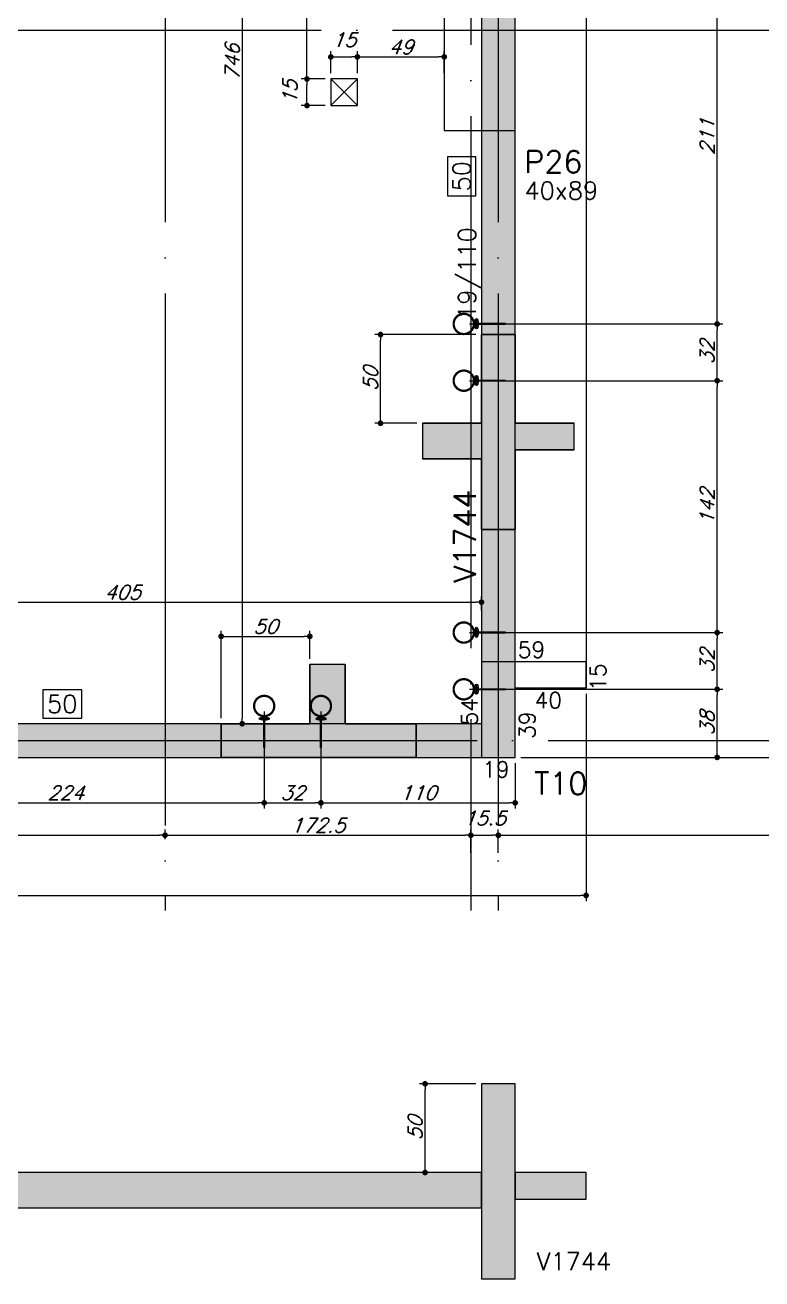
# Model space of a CAD drawing. Header units: millimetres. Extents: x -2368 to 4502, y -2283 to 2217.
# Drawn here: x 1979 to 2394, y -1189 to -482 of the extents above; entities that cross this region are included whole.
import ezdxf
from ezdxf.enums import TextEntityAlignment as Align

# ---------------------------------------------------------------- set-up
doc = ezdxf.new("R2010")
doc.units = ezdxf.units.MM
doc.header["$LTSCALE"] = 50
doc.linetypes.add('EIXO', pattern=[6.8, 6, -0.4, 0, -0.4])
for name, color, linetype in [('F-CORTE', 4, 'Continuous'), ('F-COTAS', 106, 'Continuous'), ('F-COTAS ANCORAGEM', 106, 'Continuous'), ('F-COTAS-FUROS', 50, 'Continuous'), ('F-DESNIVEL-1', 254, 'Continuous'), ('F-EIXO', 12, 'EIXO'), ('F-GANCHOS', 4, 'Continuous'), ('F-LAJES', 3, 'Continuous'), ('F-PILARES-DIM', 172, 'Continuous'), ('F-PILARES-M', 170, 'Continuous'), ('F-PILARES-NOME', 170, 'Continuous'), ('F-SOLIDO-CORTE', 71, 'Continuous'), ('F-TEXTO', 6, 'Continuous'), ('F-TEXTO-YELLOW', 2, 'Continuous'), ('F-VIGAS', 3, 'Continuous'), ('F-VIGAS-DIM', 2, 'Continuous'), ('F-VIGAS-NOME', 4, 'Continuous'), ('F-VÃO', 1, 'Continuous')]:
    doc.layers.add(name, color=color, linetype=linetype)
doc.styles.add('CP-TEXT-INCL', font='romans.shx', dxfattribs={"oblique": 20})
doc.styles.add('MCP', font='romans.shx')
doc.styles.add('ROMANS', font='romans.shx')
doc.dimstyles.new('CP-COTAS-50', dxfattribs={"dimscale": 0.64, "dimtxt": 12.5, "dimasz": 5, "dimexe": 5, "dimexo": 5, "dimgap": 2.5, "dimtad": 1, "dimdec": 1, "dimdsep": 46, "dimtxsty": 'CP-TEXT-INCL', "dimblk1": 'DOT', "dimblk2": 'DOT', "dimsah": 1, "dimcen": 9, "dimclrd": 256, "dimclre": 256, "dimclrt": 256, "dimadec": 0, "dimazin": 0, "dimtfac": 1, "dimtdec": 1, "dimtmove": 2, "dimatfit": 3, "dimldrblk": 'DOT', "dimfxl": 0, "dimtolj": 1, "dimarcsym": 0})

# ---------------------------------------------------------------- blocks, each defined once
blk = doc.blocks.new('*U5')
at = {"layer": 'F-VIGAS-DIM', "color": 1}
blk.add_lwpolyline([(0, 0), (22, 0), (22, 16), (0, 16)], close=True, dxfattribs=at)
at = {"layer": 'F-VIGAS-DIM', "style": 'MCP'}
blk.add_attdef('DIM', text='', height=10, dxfattribs=at).set_placement((11, 8), align=Align.MIDDLE_CENTER)
blk = doc.blocks.new('*U14')
at = {"layer": 'F-EIXO'}
blk.add_line((0, 0), (4945.5, 0), dxfattribs=at)
at = {"layer": 'F-TEXTO', "style": 'ROMANS'}
blk.add_attdef('EIXO', text='', height=17.5, dxfattribs=at).set_placement((-28.21, 0), align=Align.MIDDLE_CENTER)
blk = doc.blocks.new('*U18')
at = {"layer": 'F-EIXO'}
blk.add_line((0, 0), (0, -2728.58), dxfattribs=at)
at = {"layer": 'F-TEXTO', "style": 'ROMANS'}
blk.add_attdef('EIXO', text='', height=17.5, rotation=360, dxfattribs=at).set_placement((0, 28.21), align=Align.MIDDLE_CENTER)
blk = doc.blocks.new('*U23')
at = {"layer": 'F-EIXO'}
blk.add_line((0, 0), (0, -2828.58), dxfattribs=at)
at = {"layer": 'F-TEXTO', "style": 'ROMANS'}
blk.add_attdef('EIXO', text='', height=17.5, rotation=360, dxfattribs=at).set_placement((0, 28.21), align=Align.MIDDLE_CENTER)
blk = doc.blocks.new('*U17')
at = {"layer": 'F-EIXO'}
blk.add_line((0, 0), (4857.54, 0), dxfattribs=at)
at = {"layer": 'F-TEXTO', "style": 'ROMANS'}
blk.add_attdef('EIXO', text='', height=17.5, dxfattribs=at).set_placement((-28.21, 0), align=Align.MIDDLE_CENTER)
blk = doc.blocks.new('_DOT')
at = {"color": 0, "linetype": 'ByBlock'}
blk.add_line((-0.5, 0), (-1, 0), dxfattribs=at)
at = {"color": 0, "linetype": 'ByBlock', "const_width": 0.5}
blk.add_lwpolyline([(-0.25, 0, 1), (0.25, 0, 1)], format="xyb", close=True, dxfattribs=at)
blk = doc.blocks.new('*D119')
at = {"layer": 'DEFPOINTS', "color": 0, "transparency": 16777216}
for p in [(2101.01, -129.5), (2101.01, -875.5), (2101.01, -875.5)]:
    blk.add_point(p, dxfattribs=at)
at = {"layer": 'F-COTAS', "lineweight": -2, "transparency": 16777216}
blk.add_line((2101.01, -132.7), (2101.01, -872.3), dxfattribs=at)
at = {"layer": 'F-COTAS', "lineweight": -2, "transparency": 16777216, "xscale": 3.2, "yscale": 3.2, "zscale": 3.2}
for p, rotation in [((2101.01, -129.5), 90), ((2101.01, -875.5), 270)]:
    blk.add_blockref('_DOT', p, dxfattribs=dict(at, rotation=rotation))
at = {"layer": 'F-COTAS', "transparency": 16777216, "insert": (2095.41, -502.5), "char_height": 8, "attachment_point": 5, "rotation": 90, "style": 'CP-TEXT-INCL'}
blk.add_mtext('\\A1;746', dxfattribs=at)
blk = doc.blocks.new('*D156')
at = {"layer": 'DEFPOINTS', "color": 0, "transparency": 16777216}
for p in [(2139.14, -826.26), (2139.14, -842.15), (2089.14, -875.5)]:
    blk.add_point(p, dxfattribs=at)
at = {"layer": 'F-COTAS', "lineweight": -2, "transparency": 16777216}
for p, q in [((2089.14, -872.3), (2089.14, -823.06)), ((2092.34, -826.26), (2135.94, -826.26)), ((2139.14, -838.95), (2139.14, -823.06))]:
    blk.add_line(p, q, dxfattribs=at)
at = {"layer": 'F-COTAS', "lineweight": -2, "transparency": 16777216, "xscale": 3.2, "yscale": 3.2, "zscale": 3.2, "rotation": 180}
blk.add_blockref('_DOT', (2089.14, -826.26), dxfattribs=at)
at = {"layer": 'F-COTAS', "lineweight": -2, "transparency": 16777216, "xscale": 3.2, "yscale": 3.2, "zscale": 3.2}
blk.add_blockref('_DOT', (2139.14, -826.26), dxfattribs=at)
at = {"layer": 'F-COTAS', "transparency": 16777216, "insert": (2114.14, -820.66), "char_height": 8, "attachment_point": 5, "style": 'CP-TEXT-INCL'}
blk.add_mtext('\\A1;50', dxfattribs=at)
blk = doc.blocks.new('*D157')
at = {"layer": 'DEFPOINTS', "color": 0, "transparency": 16777216}
for p in [(2179.03, -656.08), (2236, -656.08), (2202.65, -706.08)]:
    blk.add_point(p, dxfattribs=at)
at = {"layer": 'F-COTAS', "lineweight": -2, "transparency": 16777216}
for p, q in [((2232.8, -656.08), (2175.83, -656.08)), ((2179.03, -702.88), (2179.03, -659.28)), ((2199.45, -706.08), (2175.83, -706.08))]:
    blk.add_line(p, q, dxfattribs=at)
at = {"layer": 'F-COTAS', "lineweight": -2, "transparency": 16777216, "xscale": 3.2, "yscale": 3.2, "zscale": 3.2}
for p, rotation in [((2179.03, -656.08), 90), ((2179.03, -706.08), 270)]:
    blk.add_blockref('_DOT', p, dxfattribs=dict(at, rotation=rotation))
at = {"layer": 'F-COTAS', "transparency": 16777216, "insert": (2173.43, -681.08), "char_height": 8, "attachment_point": 5, "rotation": 90, "style": 'CP-TEXT-INCL'}
blk.add_mtext('\\A1;50', dxfattribs=at)
blk = doc.blocks.new('*D159')
at = {"layer": 'DEFPOINTS', "color": 0, "transparency": 16777216}
for p in [(2236, -806.98), (1831, -814.84), (2236, -814.84)]:
    blk.add_point(p, dxfattribs=at)
at = {"layer": 'F-COTAS', "lineweight": -2, "transparency": 16777216}
for p, q in [((1831, -811.64), (1831, -803.78)), ((2236, -811.64), (2236, -803.78)), ((1834.2, -806.98), (2232.8, -806.98))]:
    blk.add_line(p, q, dxfattribs=at)
at = {"layer": 'F-COTAS', "lineweight": -2, "transparency": 16777216, "xscale": 3.2, "yscale": 3.2, "zscale": 3.2, "rotation": 180}
blk.add_blockref('_DOT', (1831, -806.98), dxfattribs=at)
at = {"layer": 'F-COTAS', "lineweight": -2, "transparency": 16777216, "xscale": 3.2, "yscale": 3.2, "zscale": 3.2}
blk.add_blockref('_DOT', (2236, -806.98), dxfattribs=at)
at = {"layer": 'F-COTAS', "transparency": 16777216, "insert": (2033.5, -801.38), "char_height": 8, "attachment_point": 5, "style": 'CP-TEXT-INCL'}
blk.add_mtext('\\A1;405', dxfattribs=at)
blk = doc.blocks.new('*D184')
at = {"layer": 'DEFPOINTS', "color": 0, "transparency": 16777216}
for p in [(2204.2, -1078.54), (2236, -1078.54), (2236, -1128.54)]:
    blk.add_point(p, dxfattribs=at)
at = {"layer": 'F-COTAS', "lineweight": -2, "transparency": 16777216}
for p, q in [((2232.8, -1078.54), (2201, -1078.54)), ((2204.2, -1125.34), (2204.2, -1081.74)), ((2232.8, -1128.54), (2201, -1128.54))]:
    blk.add_line(p, q, dxfattribs=at)
at = {"layer": 'F-COTAS', "lineweight": -2, "transparency": 16777216, "xscale": 3.2, "yscale": 3.2, "zscale": 3.2}
for p, rotation in [((2204.2, -1078.54), 90), ((2204.2, -1128.54), 270)]:
    blk.add_blockref('_DOT', p, dxfattribs=dict(at, rotation=rotation))
at = {"layer": 'F-COTAS', "transparency": 16777216, "insert": (2198.6, -1103.54), "char_height": 8, "attachment_point": 5, "rotation": 90, "style": 'CP-TEXT-INCL'}
blk.add_mtext('\\A1;50', dxfattribs=at)
blk = doc.blocks.new('*D212')
at = {"layer": 'DEFPOINTS', "color": 0, "transparency": 16777216}
for p in [(2796, 1664.5), (2927.77, 1664.5), (2255, -894.5)]:
    blk.add_point(p, dxfattribs=at)
at = {"layer": 'F-COTAS', "lineweight": -2, "transparency": 16777216}
for p, q in [((2799.2, 1664.5), (2930.97, 1664.5)), ((2927.77, -891.3), (2927.77, 1661.3)), ((2258.2, -894.5), (2930.97, -894.5))]:
    blk.add_line(p, q, dxfattribs=at)
at = {"layer": 'F-COTAS', "lineweight": -2, "transparency": 16777216, "xscale": 3.2, "yscale": 3.2, "zscale": 3.2}
for p, rotation in [((2927.77, 1664.5), 90), ((2927.77, -894.5), 270)]:
    blk.add_blockref('_DOT', p, dxfattribs=dict(at, rotation=rotation))
at = {"layer": 'F-COTAS', "transparency": 16777216, "insert": (2922.17, 385), "char_height": 8, "attachment_point": 5, "rotation": 90, "style": 'CP-TEXT-INCL'}
blk.add_mtext('\\A1;2559', dxfattribs=at)
blk = doc.blocks.new('*D224')
at = {"layer": 'DEFPOINTS', "color": 0, "transparency": 16777216}
for p in [(-1389, -579), (2295, -855.53), (2295, -972.32)]:
    blk.add_point(p, dxfattribs=at)
at = {"layer": 'F-COTAS', "lineweight": -2, "transparency": 16777216}
for p, q in [((-1389, -582.2), (-1389, -975.52)), ((2295, -858.73), (2295, -975.52)), ((-1385.8, -972.32), (2291.8, -972.32))]:
    blk.add_line(p, q, dxfattribs=at)
at = {"layer": 'F-COTAS', "lineweight": -2, "transparency": 16777216, "xscale": 3.2, "yscale": 3.2, "zscale": 3.2, "rotation": 180}
blk.add_blockref('_DOT', (-1389, -972.32), dxfattribs=at)
at = {"layer": 'F-COTAS', "lineweight": -2, "transparency": 16777216, "xscale": 3.2, "yscale": 3.2, "zscale": 3.2}
blk.add_blockref('_DOT', (2295, -972.32), dxfattribs=at)
at = {"layer": 'F-COTAS', "transparency": 16777216, "insert": (453, -966.72), "char_height": 8, "attachment_point": 5, "style": 'CP-TEXT-INCL'}
blk.add_mtext('\\A1;3684', dxfattribs=at)
blk = doc.blocks.new('*D237')
at = {"layer": 'DEFPOINTS', "color": 0, "transparency": 16777216}
for p in [(2057.5, -938.39), (2057.5, -943.87), (1565.5, -954.5)]:
    blk.add_point(p, dxfattribs=at)
at = {"layer": 'F-COTAS', "lineweight": -2, "transparency": 16777216}
for p, q in [((1565.5, -951.3), (1565.5, -935.19)), ((1568.7, -938.39), (2054.3, -938.39)), ((2057.5, -940.67), (2057.5, -935.19))]:
    blk.add_line(p, q, dxfattribs=at)
at = {"layer": 'F-COTAS', "lineweight": -2, "transparency": 16777216, "xscale": 3.2, "yscale": 3.2, "zscale": 3.2, "rotation": 180}
blk.add_blockref('_DOT', (1565.5, -938.39), dxfattribs=at)
at = {"layer": 'F-COTAS', "lineweight": -2, "transparency": 16777216, "xscale": 3.2, "yscale": 3.2, "zscale": 3.2}
blk.add_blockref('_DOT', (2057.5, -938.39), dxfattribs=at)
at = {"layer": 'F-COTAS', "transparency": 16777216, "insert": (1811.5, -932.79), "char_height": 8, "attachment_point": 5, "style": 'CP-TEXT-INCL'}
blk.add_mtext('\\A1;492', dxfattribs=at)
blk = doc.blocks.new('*D238')
at = {"layer": 'DEFPOINTS', "color": 0, "transparency": 16777216}
for p in [(2230, -938.39), (2057.5, -943.87), (2230, -951.45)]:
    blk.add_point(p, dxfattribs=at)
at = {"layer": 'F-COTAS', "lineweight": -2, "transparency": 16777216}
for p, q in [((2057.5, -940.67), (2057.5, -935.19)), ((2060.7, -938.39), (2226.8, -938.39)), ((2230, -948.25), (2230, -935.19))]:
    blk.add_line(p, q, dxfattribs=at)
at = {"layer": 'F-COTAS', "lineweight": -2, "transparency": 16777216, "xscale": 3.2, "yscale": 3.2, "zscale": 3.2, "rotation": 180}
blk.add_blockref('_DOT', (2057.5, -938.39), dxfattribs=at)
at = {"layer": 'F-COTAS', "lineweight": -2, "transparency": 16777216, "xscale": 3.2, "yscale": 3.2, "zscale": 3.2}
blk.add_blockref('_DOT', (2230, -938.39), dxfattribs=at)
at = {"layer": 'F-COTAS', "transparency": 16777216, "insert": (2143.75, -932.79), "char_height": 8, "attachment_point": 5, "style": 'CP-TEXT-INCL'}
blk.add_mtext('\\A1;172.5', dxfattribs=at)
blk = doc.blocks.new('*D239')
at = {"layer": 'DEFPOINTS', "color": 0, "transparency": 16777216}
for p in [(2245.5, -938.39), (2230, -951.45), (2245.5, -951.45)]:
    blk.add_point(p, dxfattribs=at)
at = {"layer": 'F-COTAS', "lineweight": -2, "transparency": 16777216}
for p, q in [((2230, -948.25), (2230, -935.19)), ((2233.2, -938.39), (2242.3, -938.39)), ((2245.5, -948.25), (2245.5, -935.19))]:
    blk.add_line(p, q, dxfattribs=at)
at = {"layer": 'F-COTAS', "lineweight": -2, "transparency": 16777216, "xscale": 3.2, "yscale": 3.2, "zscale": 3.2, "rotation": 180}
blk.add_blockref('_DOT', (2230, -938.39), dxfattribs=at)
at = {"layer": 'F-COTAS', "lineweight": -2, "transparency": 16777216, "xscale": 3.2, "yscale": 3.2, "zscale": 3.2}
blk.add_blockref('_DOT', (2245.5, -938.39), dxfattribs=at)
at = {"layer": 'F-COTAS', "transparency": 16777216, "insert": (2237.75, -928.79), "char_height": 8, "attachment_point": 5, "style": 'CP-TEXT-INCL'}
blk.add_mtext('\\A1;15.5', dxfattribs=at)
blk = doc.blocks.new('*D240')
at = {"layer": 'DEFPOINTS', "color": 0, "transparency": 16777216}
for p in [(2825.5, -938.39), (2825.5, -941.72), (2245.5, -951.45)]:
    blk.add_point(p, dxfattribs=at)
at = {"layer": 'F-COTAS', "lineweight": -2, "transparency": 16777216}
for p, q in [((2245.5, -948.25), (2245.5, -935.19)), ((2248.7, -938.39), (2822.3, -938.39)), ((2825.5, -938.52), (2825.5, -935.19))]:
    blk.add_line(p, q, dxfattribs=at)
at = {"layer": 'F-COTAS', "lineweight": -2, "transparency": 16777216, "xscale": 3.2, "yscale": 3.2, "zscale": 3.2, "rotation": 180}
blk.add_blockref('_DOT', (2245.5, -938.39), dxfattribs=at)
at = {"layer": 'F-COTAS', "lineweight": -2, "transparency": 16777216, "xscale": 3.2, "yscale": 3.2, "zscale": 3.2}
blk.add_blockref('_DOT', (2825.5, -938.39), dxfattribs=at)
at = {"layer": 'F-COTAS', "transparency": 16777216, "insert": (2535.5, -932.79), "char_height": 8, "attachment_point": 5, "style": 'CP-TEXT-INCL'}
blk.add_mtext('\\A1;580', dxfattribs=at)
blk = doc.blocks.new('*U345')
at = {"layer": 'F-VÃO'}
for p, q in [((0, 0), (15, 15)), ((0, 15), (15, 0))]:
    blk.add_line(p, q, dxfattribs=at)
at = {"layer": 'F-VÃO', "color": 3}
blk.add_lwpolyline([(0, 0), (15, 0), (15, 15), (0, 15)], close=True, dxfattribs=at)
blk = doc.blocks.new('*D310')
at = {"layer": 'DEFPOINTS', "color": 0, "transparency": 16777216}
for p in [(2166, -499.53), (2151, -512), (2166, -512)]:
    blk.add_point(p, dxfattribs=at)
at = {"layer": 'F-COTAS-FUROS', "lineweight": -2, "transparency": 16777216}
for p, q in [((2151, -508.8), (2151, -496.33)), ((2154.2, -499.53), (2162.8, -499.53)), ((2166, -508.8), (2166, -496.33))]:
    blk.add_line(p, q, dxfattribs=at)
at = {"layer": 'F-COTAS-FUROS', "lineweight": -2, "transparency": 16777216, "xscale": 3.2, "yscale": 3.2, "zscale": 3.2, "rotation": 180}
blk.add_blockref('_DOT', (2151, -499.53), dxfattribs=at)
at = {"layer": 'F-COTAS-FUROS', "lineweight": -2, "transparency": 16777216, "xscale": 3.2, "yscale": 3.2, "zscale": 3.2}
blk.add_blockref('_DOT', (2166, -499.53), dxfattribs=at)
at = {"layer": 'F-COTAS-FUROS', "transparency": 16777216, "insert": (2158.5, -489.93), "char_height": 8, "attachment_point": 5, "style": 'CP-TEXT-INCL'}
blk.add_mtext('\\A1;15', dxfattribs=at)
blk = doc.blocks.new('*D311')
at = {"layer": 'DEFPOINTS', "color": 0, "transparency": 16777216}
for p in [(2215, -499.53), (2166, -512), (2215, -512)]:
    blk.add_point(p, dxfattribs=at)
at = {"layer": 'F-COTAS-FUROS', "lineweight": -2, "transparency": 16777216}
for p, q in [((2166, -508.8), (2166, -496.33)), ((2169.2, -499.53), (2211.8, -499.53)), ((2215, -508.8), (2215, -496.33))]:
    blk.add_line(p, q, dxfattribs=at)
at = {"layer": 'F-COTAS-FUROS', "lineweight": -2, "transparency": 16777216, "xscale": 3.2, "yscale": 3.2, "zscale": 3.2, "rotation": 180}
blk.add_blockref('_DOT', (2166, -499.53), dxfattribs=at)
at = {"layer": 'F-COTAS-FUROS', "lineweight": -2, "transparency": 16777216, "xscale": 3.2, "yscale": 3.2, "zscale": 3.2}
blk.add_blockref('_DOT', (2215, -499.53), dxfattribs=at)
at = {"layer": 'F-COTAS-FUROS', "transparency": 16777216, "insert": (2190.5, -493.93), "char_height": 8, "attachment_point": 5, "style": 'CP-TEXT-INCL'}
blk.add_mtext('\\A1;49', dxfattribs=at)
blk = doc.blocks.new('*D312')
at = {"layer": 'DEFPOINTS', "color": 0, "transparency": 16777216}
for p in [(2137.55, -512), (2151, -512), (2151, -527)]:
    blk.add_point(p, dxfattribs=at)
at = {"layer": 'F-COTAS-FUROS', "lineweight": -2, "transparency": 16777216}
for p, q in [((2147.8, -512), (2134.35, -512)), ((2137.55, -523.8), (2137.55, -515.2)), ((2147.8, -527), (2134.35, -527))]:
    blk.add_line(p, q, dxfattribs=at)
at = {"layer": 'F-COTAS-FUROS', "lineweight": -2, "transparency": 16777216, "xscale": 3.2, "yscale": 3.2, "zscale": 3.2}
for p, rotation in [((2137.55, -512), 90), ((2137.55, -527), 270)]:
    blk.add_blockref('_DOT', p, dxfattribs=dict(at, rotation=rotation))
at = {"layer": 'F-COTAS-FUROS', "transparency": 16777216, "insert": (2127.95, -519.5), "char_height": 8, "attachment_point": 5, "rotation": 90, "style": 'CP-TEXT-INCL'}
blk.add_mtext('\\A1;15', dxfattribs=at)
blk = doc.blocks.new('*D313')
at = {"layer": 'DEFPOINTS', "color": 0, "transparency": 16777216}
for p in [(2137.55, -129.5), (2151, -129.5), (2151, -512)]:
    blk.add_point(p, dxfattribs=at)
at = {"layer": 'F-COTAS-FUROS', "lineweight": -2, "transparency": 16777216}
for p, q in [((2147.8, -129.5), (2134.35, -129.5)), ((2137.55, -508.8), (2137.55, -132.7)), ((2147.8, -512), (2134.35, -512))]:
    blk.add_line(p, q, dxfattribs=at)
at = {"layer": 'F-COTAS-FUROS', "lineweight": -2, "transparency": 16777216, "xscale": 3.2, "yscale": 3.2, "zscale": 3.2}
for p, rotation in [((2137.55, -129.5), 90), ((2137.55, -512), 270)]:
    blk.add_blockref('_DOT', p, dxfattribs=dict(at, rotation=rotation))
at = {"layer": 'F-COTAS-FUROS', "transparency": 16777216, "insert": (2131.95, -320.75), "char_height": 8, "attachment_point": 5, "rotation": 90, "style": 'CP-TEXT-INCL'}
blk.add_mtext('\\A1;382.5', dxfattribs=at)
blk = doc.blocks.new('PB-ANC_VISTA')
at = {"layer": 'F-GANCHOS'}
h = blk.add_hatch(color=256, dxfattribs=at)
edge = h.paths.add_edge_path()
edge.add_ellipse((0, 0.0049), major_axis=(-0.0142, 0), ratio=0.343552, start_angle=152.7965, end_angle=253.9579, ccw=False)
edge.add_spline(control_points=[(0.0126, 0.0027), (0.0118, 0.0035), (0.0109, 0.0039), (0.0094, 0.0046), (0.0089, 0.0048), (0.0084, 0.0049)], knot_values=[3.709013, 3.709013, 3.709013, 3.709013, 3.826962, 3.826962, 3.975536, 3.975536, 3.975536, 3.975536], degree=3, periodic=0)
edge.add_spline(control_points=[(0.0084, 0.0049), (0.0083, 0.005), (0.0082, 0.005), (0.0075, 0.0052), (0.0068, 0.0054), (0.0054, 0.0056), (0.0046, 0.0057), (0.0025, 0.006), (0.001, 0.006), (-0.0019, 0.006), (-0.0033, 0.0059), (-0.006, 0.0055), (-0.0072, 0.0053), (-0.0083, 0.005), (-0.0084, 0.0049), (-0.0084, 0.0049)], knot_values=[3.975536, 3.975536, 3.975536, 3.975536, 4.020815, 4.020815, 4.214669, 4.214669, 4.408523, 4.408523, 4.746248, 4.746248, 5.083972, 5.083972, 5.421697, 5.421697, 5.450325, 5.450325, 5.450325, 5.450325], degree=3, periodic=0)
edge.add_spline(control_points=[(-0.0084, 0.0049), (-0.009, 0.0047), (-0.0094, 0.0046), (-0.0101, 0.0043), (-0.0109, 0.004), (-0.0119, 0.0031), (-0.0123, 0.0028), (-0.0125, 0.0026)], knot_values=[5.450325, 5.450325, 5.450325, 5.450325, 5.63804, 5.63804, 5.767465, 5.767465, 5.83324, 5.83324, 5.83324, 5.83324], degree=3, periodic=0)
edge.add_ellipse((0, 0.0049), major_axis=(-0.0142, 0), ratio=0.343552, start_angle=286.0421, end_angle=388.2135, ccw=False)
edge.add_arc((0, 0.0406), 0.0312, 262.7795, 270)
edge.add_arc((0, 0.0406), 0.0312, 270, 277.2205)
edge = h.paths.add_edge_path()
edge.add_spline(control_points=[(-0.0084, 0.0049), (-0.0081, 0.0048), (-0.0077, 0.0047), (-0.0062, 0.0044), (-0.0049, 0.0042), (-0.0022, 0.0039), (-0.0008, 0.0039), (0.0023, 0.0039), (0.0039, 0.004), (0.0065, 0.0044), (0.0076, 0.0047), (0.0084, 0.0049)], knot_values=[0.872578, 0.872578, 0.872578, 0.872578, 0.983497, 0.983497, 1.300773, 1.300773, 1.618048, 1.618048, 1.991026, 1.991026, 2.268927, 2.268927, 2.268927, 2.268927], degree=3, periodic=0)
edge.add_spline(control_points=[(0.0084, 0.0049), (0.0089, 0.0048), (0.0094, 0.0046), (0.0109, 0.0039), (0.0118, 0.0035), (0.0126, 0.0027)], knot_values=[3.709013, 3.709013, 3.709013, 3.709013, 3.857587, 3.857587, 3.975536, 3.975536, 3.975536, 3.975536], degree=3, periodic=0)
edge.add_ellipse((0, 0.0049), major_axis=(-0.0142, 0), ratio=0.343552, start_angle=28.2135, end_angle=152.7965, ccw=False)
edge.add_spline(control_points=[(-0.0125, 0.0026), (-0.0123, 0.0028), (-0.0119, 0.0031), (-0.0109, 0.004), (-0.0101, 0.0043), (-0.0094, 0.0046), (-0.009, 0.0047), (-0.0084, 0.0049)], knot_values=[5.450325, 5.450325, 5.450325, 5.450325, 5.5161, 5.5161, 5.645525, 5.645525, 5.83324, 5.83324, 5.83324, 5.83324], degree=3, periodic=0)
blk.add_line((0.0031, 0.0093), (-0.0031, 0.0093), dxfattribs=at)
at = {"layer": 'F-GANCHOS', "const_width": 0.00625}
blk.add_lwpolyline([(-0.0005, 0.0121, -1), (-0.0005, 0.0683, -1)], format="xyb", close=True, dxfattribs=at)
blk.add_lwpolyline([(-0.0005, -0.0757), (-0.0005, 0.0098)], dxfattribs=at)
at = {"layer": 'F-GANCHOS'}
blk.add_ellipse((0, 0.0049), major_axis=(-0.0142, 0), ratio=0.343552, dxfattribs=at)
for points, knots in [([(0.0126, 0.0027), (0.0118, 0.0035), (0.0109, 0.0039), (0.0091, 0.0047), (0.0086, 0.0049), (0.0075, 0.0052), (0.0068, 0.0054), (0.0054, 0.0056), (0.0046, 0.0057), (0.0025, 0.006), (0.001, 0.006), (-0.0019, 0.006), (-0.0033, 0.0059), (-0.006, 0.0055), (-0.0072, 0.0053), (-0.0088, 0.0048), (-0.0094, 0.0046), (-0.0101, 0.0043), (-0.0109, 0.004), (-0.0119, 0.0031), (-0.0123, 0.0028), (-0.0125, 0.0026)], [3.709013, 3.709013, 3.709013, 3.709013, 3.826962, 3.826962, 4.020815, 4.020815, 4.214669, 4.214669, 4.408523, 4.408523, 4.746248, 4.746248, 5.083972, 5.083972, 5.421697, 5.421697, 5.63804, 5.63804, 5.767465, 5.767465, 5.83324, 5.83324, 5.83324, 5.83324]), ([(-0.0084, 0.0049), (-0.0081, 0.0048), (-0.0077, 0.0047), (-0.0062, 0.0044), (-0.0049, 0.0042), (-0.0022, 0.0039), (-0.0008, 0.0039), (0.0023, 0.0039), (0.0039, 0.004), (0.0065, 0.0044), (0.0076, 0.0047), (0.0084, 0.0049)], [0.872578, 0.872578, 0.872578, 0.872578, 0.983497, 0.983497, 1.300773, 1.300773, 1.618048, 1.618048, 1.991026, 1.991026, 2.268927, 2.268927, 2.268927, 2.268927])]:
    blk.add_open_spline(points, degree=3, knots=knots, dxfattribs=at)
blk = doc.blocks.new('*U454')
at = {"layer": 'F-GANCHOS', "xscale": 203.1746031736276, "yscale": 203.1746031736276, "zscale": 203.1746031736276}
blk.add_blockref('PB-ANC_VISTA', (6.25, 20.83), dxfattribs=at)
blk = doc.blocks.new('*U455')
at = {"layer": 'F-GANCHOS', "xscale": 203.1746031736276, "yscale": 203.1746031736276, "zscale": 203.1746031736276}
blk.add_blockref('PB-ANC_VISTA', (6.25, 127.07), dxfattribs=at)
blk = doc.blocks.new('*D470')
at = {"layer": 'DEFPOINTS', "color": 0, "transparency": 16777216}
for p in [(1889.41, -865.5), (2113.41, -865.5), (2113.41, -920.11)]:
    blk.add_point(p, dxfattribs=at)
at = {"layer": 'F-COTAS ANCORAGEM', "lineweight": -2, "transparency": 16777216}
for p, q in [((1889.41, -868.7), (1889.41, -923.31)), ((2113.41, -868.7), (2113.41, -923.31)), ((1892.61, -920.11), (2110.21, -920.11))]:
    blk.add_line(p, q, dxfattribs=at)
at = {"layer": 'F-COTAS ANCORAGEM', "lineweight": -2, "transparency": 16777216, "xscale": 3.2, "yscale": 3.2, "zscale": 3.2, "rotation": 180}
blk.add_blockref('_DOT', (1889.41, -920.11), dxfattribs=at)
at = {"layer": 'F-COTAS ANCORAGEM', "lineweight": -2, "transparency": 16777216, "xscale": 3.2, "yscale": 3.2, "zscale": 3.2}
blk.add_blockref('_DOT', (2113.41, -920.11), dxfattribs=at)
at = {"layer": 'F-COTAS ANCORAGEM', "transparency": 16777216, "insert": (2001.41, -914.51), "char_height": 8, "attachment_point": 5, "style": 'CP-TEXT-INCL'}
blk.add_mtext('\\A1;224', dxfattribs=at)
blk = doc.blocks.new('*D471')
at = {"layer": 'DEFPOINTS', "color": 0, "transparency": 16777216}
for p in [(2113.41, -865.5), (2145.41, -865.5), (2145.41, -920.11)]:
    blk.add_point(p, dxfattribs=at)
at = {"layer": 'F-COTAS ANCORAGEM', "lineweight": -2, "transparency": 16777216}
for p, q in [((2113.41, -868.7), (2113.41, -923.31)), ((2145.41, -868.7), (2145.41, -923.31)), ((2116.61, -920.11), (2142.21, -920.11))]:
    blk.add_line(p, q, dxfattribs=at)
at = {"layer": 'F-COTAS ANCORAGEM', "lineweight": -2, "transparency": 16777216, "xscale": 3.2, "yscale": 3.2, "zscale": 3.2, "rotation": 180}
blk.add_blockref('_DOT', (2113.41, -920.11), dxfattribs=at)
at = {"layer": 'F-COTAS ANCORAGEM', "lineweight": -2, "transparency": 16777216, "xscale": 3.2, "yscale": 3.2, "zscale": 3.2}
blk.add_blockref('_DOT', (2145.41, -920.11), dxfattribs=at)
at = {"layer": 'F-COTAS ANCORAGEM', "transparency": 16777216, "insert": (2129.41, -914.51), "char_height": 8, "attachment_point": 5, "style": 'CP-TEXT-INCL'}
blk.add_mtext('\\A1;32', dxfattribs=at)
blk = doc.blocks.new('*D472')
at = {"layer": 'DEFPOINTS', "color": 0, "transparency": 16777216}
for p in [(2145.41, -865.5), (2255, -894.5), (2255, -920.11)]:
    blk.add_point(p, dxfattribs=at)
at = {"layer": 'F-COTAS ANCORAGEM', "lineweight": -2, "transparency": 16777216}
for p, q in [((2145.41, -868.7), (2145.41, -923.31)), ((2255, -897.7), (2255, -923.31)), ((2148.61, -920.11), (2251.8, -920.11))]:
    blk.add_line(p, q, dxfattribs=at)
at = {"layer": 'F-COTAS ANCORAGEM', "lineweight": -2, "transparency": 16777216, "xscale": 3.2, "yscale": 3.2, "zscale": 3.2, "rotation": 180}
blk.add_blockref('_DOT', (2145.41, -920.11), dxfattribs=at)
at = {"layer": 'F-COTAS ANCORAGEM', "lineweight": -2, "transparency": 16777216, "xscale": 3.2, "yscale": 3.2, "zscale": 3.2}
blk.add_blockref('_DOT', (2255, -920.11), dxfattribs=at)
at = {"layer": 'F-COTAS ANCORAGEM', "transparency": 16777216, "insert": (2200.2, -914.51), "char_height": 8, "attachment_point": 5, "style": 'CP-TEXT-INCL'}
blk.add_mtext('\\A1;110', dxfattribs=at)
blk = doc.blocks.new('*D473')
at = {"layer": 'DEFPOINTS', "color": 0, "transparency": 16777216}
for p in [(2226, -856.1), (2368.95, -856.1), (2255, -894.5)]:
    blk.add_point(p, dxfattribs=at)
at = {"layer": 'F-COTAS ANCORAGEM', "lineweight": -2, "transparency": 16777216}
for p, q in [((2229.2, -856.1), (2372.15, -856.1)), ((2368.95, -891.3), (2368.95, -859.3)), ((2258.2, -894.5), (2372.15, -894.5))]:
    blk.add_line(p, q, dxfattribs=at)
at = {"layer": 'F-COTAS ANCORAGEM', "lineweight": -2, "transparency": 16777216, "xscale": 3.2, "yscale": 3.2, "zscale": 3.2}
for p, rotation in [((2368.95, -856.1), 90), ((2368.95, -894.5), 270)]:
    blk.add_blockref('_DOT', p, dxfattribs=dict(at, rotation=rotation))
at = {"layer": 'F-COTAS ANCORAGEM', "transparency": 16777216, "insert": (2363.35, -875.3), "char_height": 8, "attachment_point": 5, "rotation": 90, "style": 'CP-TEXT-INCL'}
blk.add_mtext('\\A1;38', dxfattribs=at)
blk = doc.blocks.new('*D474')
at = {"layer": 'DEFPOINTS', "color": 0, "transparency": 16777216}
for p in [(2226, -824.1), (2368.95, -824.1), (2226, -856.1)]:
    blk.add_point(p, dxfattribs=at)
at = {"layer": 'F-COTAS ANCORAGEM', "lineweight": -2, "transparency": 16777216}
for p, q in [((2229.2, -824.1), (2372.15, -824.1)), ((2368.95, -852.9), (2368.95, -827.3)), ((2229.2, -856.1), (2372.15, -856.1))]:
    blk.add_line(p, q, dxfattribs=at)
at = {"layer": 'F-COTAS ANCORAGEM', "lineweight": -2, "transparency": 16777216, "xscale": 3.2, "yscale": 3.2, "zscale": 3.2}
for p, rotation in [((2368.95, -824.1), 90), ((2368.95, -856.1), 270)]:
    blk.add_blockref('_DOT', p, dxfattribs=dict(at, rotation=rotation))
at = {"layer": 'F-COTAS ANCORAGEM', "transparency": 16777216, "insert": (2363.35, -840.1), "char_height": 8, "attachment_point": 5, "rotation": 90, "style": 'CP-TEXT-INCL'}
blk.add_mtext('\\A1;32', dxfattribs=at)
blk = doc.blocks.new('*D475')
at = {"layer": 'DEFPOINTS', "color": 0, "transparency": 16777216}
for p in [(2226, -682.1), (2368.95, -682.1), (2226, -824.1)]:
    blk.add_point(p, dxfattribs=at)
at = {"layer": 'F-COTAS ANCORAGEM', "lineweight": -2, "transparency": 16777216}
for p, q in [((2229.2, -682.1), (2372.15, -682.1)), ((2368.95, -820.9), (2368.95, -685.3)), ((2229.2, -824.1), (2372.15, -824.1))]:
    blk.add_line(p, q, dxfattribs=at)
at = {"layer": 'F-COTAS ANCORAGEM', "lineweight": -2, "transparency": 16777216, "xscale": 3.2, "yscale": 3.2, "zscale": 3.2}
for p, rotation in [((2368.95, -682.1), 90), ((2368.95, -824.1), 270)]:
    blk.add_blockref('_DOT', p, dxfattribs=dict(at, rotation=rotation))
at = {"layer": 'F-COTAS ANCORAGEM', "transparency": 16777216, "insert": (2363.35, -753.1), "char_height": 8, "attachment_point": 5, "rotation": 90, "style": 'CP-TEXT-INCL'}
blk.add_mtext('\\A1;142', dxfattribs=at)
blk = doc.blocks.new('*D476')
at = {"layer": 'DEFPOINTS', "color": 0, "transparency": 16777216}
for p in [(2226, -650.1), (2368.95, -650.1), (2226, -682.1)]:
    blk.add_point(p, dxfattribs=at)
at = {"layer": 'F-COTAS ANCORAGEM', "lineweight": -2, "transparency": 16777216}
for p, q in [((2229.2, -650.1), (2372.15, -650.1)), ((2368.95, -678.9), (2368.95, -653.3)), ((2229.2, -682.1), (2372.15, -682.1))]:
    blk.add_line(p, q, dxfattribs=at)
at = {"layer": 'F-COTAS ANCORAGEM', "lineweight": -2, "transparency": 16777216, "xscale": 3.2, "yscale": 3.2, "zscale": 3.2}
for p, rotation in [((2368.95, -650.1), 90), ((2368.95, -682.1), 270)]:
    blk.add_blockref('_DOT', p, dxfattribs=dict(at, rotation=rotation))
at = {"layer": 'F-COTAS ANCORAGEM', "transparency": 16777216, "insert": (2363.35, -666.1), "char_height": 8, "attachment_point": 5, "rotation": 90, "style": 'CP-TEXT-INCL'}
blk.add_mtext('\\A1;32', dxfattribs=at)
blk = doc.blocks.new('*D477')
at = {"layer": 'DEFPOINTS', "color": 0, "transparency": 16777216}
for p in [(2226, -439.1), (2368.95, -439.1), (2226, -650.1)]:
    blk.add_point(p, dxfattribs=at)
at = {"layer": 'F-COTAS ANCORAGEM', "lineweight": -2, "transparency": 16777216}
for p, q in [((2229.2, -439.1), (2372.15, -439.1)), ((2368.95, -646.9), (2368.95, -442.3)), ((2229.2, -650.1), (2372.15, -650.1))]:
    blk.add_line(p, q, dxfattribs=at)
at = {"layer": 'F-COTAS ANCORAGEM', "lineweight": -2, "transparency": 16777216, "xscale": 3.2, "yscale": 3.2, "zscale": 3.2}
for p, rotation in [((2368.95, -439.1), 90), ((2368.95, -650.1), 270)]:
    blk.add_blockref('_DOT', p, dxfattribs=dict(at, rotation=rotation))
at = {"layer": 'F-COTAS ANCORAGEM', "transparency": 16777216, "insert": (2363.35, -544.6), "char_height": 8, "attachment_point": 5, "rotation": 90, "style": 'CP-TEXT-INCL'}
blk.add_mtext('\\A1;211', dxfattribs=at)

msp = doc.modelspace()

# ---------------------------------------------------------------- hatches: boundary and pattern name
at = {"layer": 'F-SOLIDO-CORTE', "linetype": 'Continuous'}
for points in [[(2236, -656.08), (2236, -706.08), (2202.65, -706.08), (2202.65, -726.08), (2236, -726.08), (2236, -766.08), (2255, -766.08), (2255, -721.08), (2288.35, -721.08), (2288.35, -706.08), (2255, -706.08), (2255, -656.08)], [(2236, -656.08), (2236, -706.08), (2202.65, -706.08), (2202.65, -726.08), (2236, -726.08), (2236, -766.08), (2255, -766.08), (2255, -721.08), (2288.35, -721.08), (2288.35, -706.08), (2255, -706.08), (2255, -656.08)], [(2089.144, -894.5), (2199.144, -894.5), (2199.144, -875.5), (2159.144, -875.5), (2159.144, -842.15), (2139.144, -842.15), (2139.144, -875.5), (2089.144, -875.5)], [(2089.144, -894.5), (2199.144, -894.5), (2199.144, -875.5), (2159.144, -875.5), (2159.144, -842.15), (2139.144, -842.15), (2139.144, -875.5), (2089.144, -875.5)], [(2236, -1091.139), (2236, -1118.141), (2236, -1188.538), (2248.16, -1188.538), (2250.336, -1188.538), (2255, -1188.538), (2255, -1175.937), (2255, -1148.935), (2255, -1078.538), (2252.823, -1078.538), (2248.16, -1078.538), (2236, -1078.538)], [(1982.693, -1128.538), (1966.223, -1128.538), (1919.658, -1128.538), (1919.414, -1128.538), (1918.732, -1128.538), (1905.827, -1128.538), (1869.723, -1128.538), (1868.9, -1128.538), (1866.598, -1128.538), (1826.514, -1128.538), (1751.102, -1128.538), (1514, -1128.538), (1514, -1131.579), (1514, -1137.301), (1514, -1148.538), (1751.102, -1148.538), (1781.514, -1148.538), (1866.598, -1148.538), (1867.421, -1148.538), (1869.723, -1148.538), (1882.627, -1148.538), (1918.732, -1148.538), (1918.974, -1148.538), (1919.658, -1148.538), (1936.127, -1148.538), (1982.693, -1148.538), (1992.103, -1148.538), (2014.723, -1148.538), (2021.635, -1148.538), (2036.448, -1148.538), (2228.439, -1148.538), (2230.845, -1148.538), (2236, -1148.538), (2236, -1146.247), (2236, -1141.337), (2236, -1128.538), (2233.594, -1128.538), (2228.439, -1128.538), (2036.448, -1128.538), (2030.065, -1128.538), (2014.723, -1128.538), (2006.354, -1128.538)], [(2266.536, -1128.538), (2261.973, -1128.538), (2259.862, -1128.538), (2255, -1128.538), (2255, -1130.256), (2255, -1134.213), (2255, -1143.538), (2256.718, -1143.538), (2261.973, -1143.538), (2266.536, -1143.538), (2278.509, -1143.538), (2295, -1143.538), (2295, -1142.894), (2295, -1134.722), (2295, -1128.538), (2278.509, -1128.538)]]:
    msp.add_hatch(color=256, dxfattribs=at).paths.add_polyline_path(points, flags=16)

# ---------------------------------------------------------------- linework, layer by layer
at = {"layer": 'F-CORTE', "linetype": 'Continuous'}
for points in [[(2236, -656.08), (2236, -706.08), (2202.65, -706.08), (2236, -706.08), (2236, -656.08), (2255, -656.08), (2255, -706.08), (2288.35, -706.08), (2255, -706.08), (2255, -656.08), (2236, -656.08)], [(2288.35, -721.08), (2255, -721.08), (2255, -766.08), (2236, -766.08), (2236, -726.08), (2202.65, -726.08), (2236, -726.08), (2236, -766.08), (2255, -766.08), (2255, -721.08), (2288.35, -721.08)], [(2089.144, -894.5), (2199.144, -894.5), (2199.144, -875.5), (2159.144, -875.5), (2159.144, -842.15), (2159.144, -875.5), (2199.144, -875.5), (2199.144, -894.5), (2089.144, -894.5), (2089.144, -875.5), (2139.144, -875.5), (2139.144, -842.15), (2139.144, -875.5), (2089.144, -875.5), (2089.144, -894.5)], [(1936.127, -1148.538), (1982.693, -1148.538), (1992.103, -1148.538), (2014.723, -1148.538), (2021.635, -1148.538), (2036.448, -1148.538), (2228.439, -1148.538), (2230.845, -1148.538), (2236, -1148.538), (2236, -1188.538), (2248.16, -1188.538), (2250.336, -1188.538), (2255, -1188.538), (2255, -1175.937), (2255, -1148.935), (2255, -1143.538), (2256.718, -1143.538), (2261.973, -1143.538), (2266.536, -1143.538), (2278.509, -1143.538), (2295, -1143.538), (2295, -1142.894), (2295, -1134.722), (2295, -1128.538), (2266.536, -1128.538), (2255, -1128.538), (2255, -1078.538), (2252.823, -1078.538), (2248.16, -1078.538), (2236, -1078.538), (2236, -1091.139), (2236, -1128.538), (1982.693, -1128.538)], [(1982.693, -1128.538), (1514, -1128.538)]]:
    msp.add_lwpolyline(points, dxfattribs=at)
at = {"layer": 'F-DESNIVEL-1'}
for points in [[(2236, -452), (2255, -452), (2236, -541.1), (2254.924, -542.301)], [(2255, -894.5), (2236, -894.5), (2255, -840.53), (2236, -840.53)]]:
    msp.add_solid(points, dxfattribs=at)
at = {"layer": 'F-DESNIVEL-1', "linetype": 'Continuous'}
for points in [[(2236, -840.43), (2255, -840.43), (2255, -541.1)], [(2236, -840.43), (2255, -541.1), (2236, -541.1)], [(2236, -840.43), (2236, -541.1), (2236, -840.43)], [(1831, -894.5), (2235.9, -894.5), (2235.9, -875.5)], [(1831, -894.5), (2235.9, -875.5), (1831, -875.5)]]:
    msp.add_solid(points, dxfattribs=at)
at = {"layer": 'F-LAJES', "linetype": 'Continuous'}
for p, q in [((2295, 617.5), (2295, -855.5)), ((2295, -855.5), (2255, -855.5))]:
    msp.add_line(p, q, dxfattribs=at)
at = {"layer": 'F-PILARES-M'}
for p, q in [((2236, -452), (2236, -541.1)), ((2255, -855.53), (2255, -840.53))]:
    msp.add_line(p, q, dxfattribs=at)
at = {"layer": 'F-PILARES-M', "linetype": 'Continuous'}
for points in [[(2215, -541), (2255, -541), (2255, -452), (2215, -452), (2215, -541)], [(2236, -840.53), (2236, -894.5), (2255, -894.5), (2255, -855.53), (2295, -855.53), (2295, -840.53), (2236, -840.53)]]:
    msp.add_lwpolyline(points, dxfattribs=at)
at = {"layer": 'F-SOLIDO-CORTE'}
for points in [[(2236, -656.08), (2236, -706.08), (2202.65, -706.08), (2202.65, -726.08), (2236, -726.08), (2236, -766.08), (2255, -766.08), (2255, -721.08), (2288.35, -721.08), (2288.35, -706.08), (2255, -706.08), (2255, -656.08), (2236, -656.08)], [(2236, -656.08), (2236, -706.08), (2202.65, -706.08), (2202.65, -726.08), (2236, -726.08), (2236, -766.08), (2255, -766.08), (2255, -721.08), (2288.35, -721.08), (2288.35, -706.08), (2255, -706.08), (2255, -656.08), (2236, -656.08)], [(2089.144, -894.5), (2199.144, -894.5), (2199.144, -875.5), (2159.144, -875.5), (2159.144, -842.15), (2139.144, -842.15), (2139.144, -875.5), (2089.144, -875.5), (2089.144, -894.5)], [(2089.144, -894.5), (2199.144, -894.5), (2199.144, -875.5), (2159.144, -875.5), (2159.144, -842.15), (2139.144, -842.15), (2139.144, -875.5), (2089.144, -875.5), (2089.144, -894.5)]]:
    msp.add_lwpolyline(points, dxfattribs=at)
at = {"layer": 'F-SOLIDO-CORTE', "linetype": 'Continuous'}
for points in [[(2236, -1091.139), (2236, -1118.141), (2236, -1188.538), (2248.159, -1188.538), (2250.336, -1188.538), (2255, -1188.538), (2255, -1175.937), (2255, -1148.935), (2255, -1078.538), (2252.824, -1078.538), (2248.159, -1078.538), (2236, -1078.538), (2236, -1091.139)], [(1936.127, -1148.538), (1982.693, -1148.538), (1992.103, -1148.538), (2014.723, -1148.538), (2021.635, -1148.538), (2036.448, -1148.538), (2228.439, -1148.538), (2230.845, -1148.538), (2236, -1148.538), (2236, -1146.247), (2236, -1141.337), (2236, -1128.538), (2233.594, -1128.538), (2228.439, -1128.538), (2036.448, -1128.538), (2030.065, -1128.538), (2014.723, -1128.538), (2006.354, -1128.538), (1982.693, -1128.538)], [(1982.693, -1128.538), (1966.223, -1128.538)], [(2266.536, -1128.538), (2261.973, -1128.538), (2259.862, -1128.538), (2255, -1128.538), (2255, -1130.256), (2255, -1134.213), (2255, -1143.538), (2256.718, -1143.538), (2261.973, -1143.538), (2266.536, -1143.538), (2278.509, -1143.538), (2295, -1143.538), (2295, -1142.894), (2295, -1134.722), (2295, -1128.538), (2278.509, -1128.538), (2266.536, -1128.538)]]:
    msp.add_lwpolyline(points, dxfattribs=at)
at = {"layer": 'F-VIGAS'}
for points in [[(2236, -541), (2236, -840.53)], [(2255, -840.53), (2255, -541)], [(2236, -875.5), (1831, -875.5)], [(1831, -894.5), (2236, -894.5)]]:
    msp.add_lwpolyline(points, dxfattribs=at)

# ---------------------------------------------------------------- block references
at = {"layer": 'F-COTAS', "rotation": 90}
for p in [(2361.239, -656.248), (2361.239, -688.248), (2361.239, -830.248), (2361.239, -862.248)]:
    msp.add_blockref('*U455', p, dxfattribs=at)
at = {"layer": 'F-COTAS'}
for p in [(2107.262, -894.5), (2139.262, -894.5)]:
    msp.add_blockref('*U454', p, dxfattribs=at)
at = {"layer": 'F-EIXO', "linetype": 'Continuous'}
for name, p in [('*U23', (2230, 1847.82)), ('*U18', (2057.5, 1747.82)), ('*U18', (2245.5, 1747.82)), ('*U14', (-1895.471, -484.5)), ('*U17', (-1807.517, -885))]:
    msp.add_blockref(name, p, dxfattribs=at)
at = {"layer": 'F-VIGAS-DIM', "linetype": 'Continuous', "rotation": 90}
msp.add_blockref('*U5', (2232.875, -577.842), dxfattribs=at).add_auto_attribs({'DIM': '50'})
at = {"layer": 'F-VIGAS-DIM', "linetype": 'Continuous'}
msp.add_blockref('*U5', (1988.5, -872.375), dxfattribs=at).add_auto_attribs({'DIM': '50'})
at = {"layer": 'F-VÃO'}
msp.add_blockref('*U345', (2151, -527), dxfattribs=at)

# ---------------------------------------------------------------- texts
at = {"layer": 'F-PILARES-DIM', "linetype": 'Continuous', "style": 'MCP'}
for s, height, p in [('40x89', 10, (2260.259, -579.937)), ('59', 9, (2256.5, -838.28)), ('40', 9, (2266, -866.78)), ('19', 9, (2236.5, -905.75))]:
    msp.add_text(s, height=height, dxfattribs=at).set_placement(p)
for s, p in [('15', (2306.25, -857.03)), ('54', (2233.75, -876.515)), ('39', (2266.25, -884.015))]:
    msp.add_text(s, height=9, rotation=90, dxfattribs=at).set_placement(p)
at = {"layer": 'F-PILARES-NOME', "linetype": 'Continuous', "style": 'MCP'}
for s, p in [('P26', (2260.259, -564.937)), ('T10', (2265.745, -915.399))]:
    msp.add_text(s, height=12.5, dxfattribs=at).set_placement(p)
at = {"layer": 'F-TEXTO-YELLOW', "linetype": 'Continuous', "style": 'MCP'}
msp.add_text('V1744', height=10, dxfattribs=at).set_placement((2267.19, -1183.667))
at = {"layer": 'F-VIGAS-DIM', "linetype": 'Continuous', "style": 'MCP'}
msp.add_text('19/110', height=10, rotation=90, dxfattribs=at).set_placement((2232.875, -647.842))
at = {"layer": 'F-VIGAS-NOME', "linetype": 'Continuous', "style": 'MCP'}
msp.add_text('V1744', height=12.5, rotation=90, dxfattribs=at).set_placement((2232.875, -795.988))

# ---------------------------------------------------------------- dimensions: what is measured, and where the dimension line sits
at = {"layer": 'F-COTAS'}
for base, p1, p2, picture, middle in [((2927.774, 1664.5), (2255, -894.5), (2796, 1664.5), '*D212', (2922.174, 385)), ((2101.013, -875.5), (2101.013, -129.5), (2101.013, -875.5), '*D119', (2095.413, -502.5)), ((2179.029, -656.08), (2202.65, -706.08), (2236, -656.08), '*D157', (2173.429, -681.08)), ((2204.197, -1078.538), (2236, -1128.538), (2236, -1078.538), '*D184', (2198.597, -1103.538))]:
    dim = msp.add_linear_dim(base=base, p1=p1, p2=p2, angle=90, dimstyle='CP-COTAS-50', dxfattribs=at)
    dim.commit()
    dim.dimension.update_dxf_attribs({"geometry": picture, "text_midpoint": middle})
for base, p1, p2, picture, middle in [((2295, -972.319), (-1389, -579), (2295, -855.53), '*D224', (453, -966.719)), ((2236, -806.983), (1831, -814.839), (2236, -814.839), '*D159', (2033.5, -801.383)), ((2139.144, -826.256), (2089.144, -875.5), (2139.144, -842.15), '*D156', (2114.144, -820.656)), ((2245.5, -938.39), (2230, -951.45), (2245.5, -951.45), '*D239', (2237.75, -928.79)), ((2057.5, -938.39), (1565.5, -954.498), (2057.5, -943.874), '*D237', (1811.5, -932.79)), ((2230, -938.39), (2057.5, -943.874), (2230, -951.45), '*D238', (2143.75, -932.79)), ((2825.5, -938.39), (2245.5, -951.45), (2825.5, -941.717), '*D240', (2535.5, -932.79))]:
    dim = msp.add_linear_dim(base=base, p1=p1, p2=p2, dimstyle='CP-COTAS-50', dxfattribs=at)
    dim.commit()
    dim.dimension.update_dxf_attribs({"geometry": picture, "text_midpoint": middle})
at = {"layer": 'F-COTAS ANCORAGEM'}
for base, p1, p2, picture, middle in [((2368.947, -439.102), (2226, -650.102), (2226, -439.102), '*D477', (2363.347, -544.602)), ((2368.947, -650.102), (2226, -682.102), (2226, -650.102), '*D476', (2363.347, -666.102)), ((2368.947, -682.102), (2226, -824.102), (2226, -682.102), '*D475', (2363.347, -753.102)), ((2368.947, -824.102), (2226, -856.102), (2226, -824.102), '*D474', (2363.347, -840.102)), ((2368.947, -856.102), (2255, -894.5), (2226, -856.102), '*D473', (2363.347, -875.301))]:
    dim = msp.add_linear_dim(base=base, p1=p1, p2=p2, angle=90, dimstyle='CP-COTAS-50', override={"dimdec": 0, "dimfxl": 7.5}, dxfattribs=at)
    dim.commit()
    dim.dimension.update_dxf_attribs({"geometry": picture, "text_midpoint": middle})
for base, p1, p2, picture, middle in [((2113.408, -920.108), (1889.408, -865.5), (2113.408, -865.5), '*D470', (2001.408, -914.508)), ((2145.408, -920.108), (2113.408, -865.5), (2145.408, -865.5), '*D471', (2129.408, -914.508)), ((2255, -920.108), (2145.408, -865.5), (2255, -894.5), '*D472', (2200.204, -914.508))]:
    dim = msp.add_linear_dim(base=base, p1=p1, p2=p2, dimstyle='CP-COTAS-50', override={"dimdec": 0, "dimfxl": 7.5}, dxfattribs=at)
    dim.commit()
    dim.dimension.update_dxf_attribs({"geometry": picture, "text_midpoint": middle})
at = {"layer": 'F-COTAS-FUROS'}
for base, p1, p2, picture, middle in [((2137.555, -129.5), (2151, -512), (2151, -129.5), '*D313', (2131.955, -320.75)), ((2137.555, -512), (2151, -527), (2151, -512), '*D312', (2127.955, -519.5))]:
    dim = msp.add_linear_dim(base=base, p1=p1, p2=p2, angle=90, dimstyle='CP-COTAS-50', override={"dimfxl": 7.5}, dxfattribs=at)
    dim.commit()
    dim.dimension.update_dxf_attribs({"geometry": picture, "text_midpoint": middle})
for base, p1, p2, picture, middle in [((2166, -499.526), (2151, -512), (2166, -512), '*D310', (2158.5, -489.926)), ((2215, -499.526), (2166, -512), (2215, -512), '*D311', (2190.5, -493.926))]:
    dim = msp.add_linear_dim(base=base, p1=p1, p2=p2, dimstyle='CP-COTAS-50', override={"dimfxl": 7.5}, dxfattribs=at)
    dim.commit()
    dim.dimension.update_dxf_attribs({"geometry": picture, "text_midpoint": middle})

doc.saveas('drawing.dxf')
